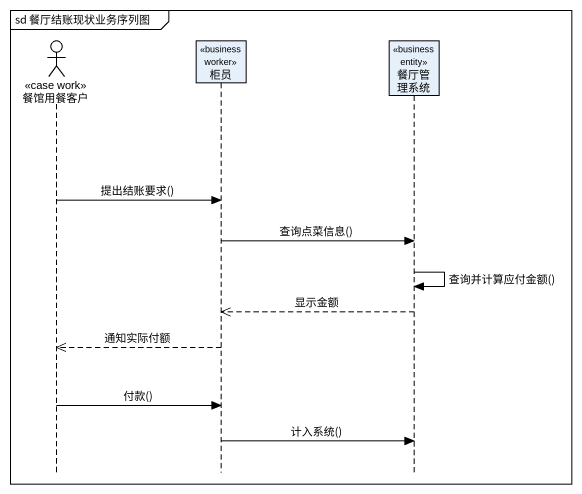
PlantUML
@startuml
mainframe sd 餐厅结账现状业务序列图
hide footbox
actor 餐馆用餐客户 <<case work>>
participant 柜员 <<business worker>>
participant 餐厅管理系统 <<business entity>>

餐馆用餐客户 -> 柜员 : 提出结账要求()
柜员 -> 餐厅管理系统 : 查询点菜信息()
餐厅管理系统 -> 餐厅管理系统 : 查询并计算应付金额()
餐厅管理系统 -->> 柜员 : 显示金额
柜员 -->> 餐馆用餐客户 : 通知实际付额
餐馆用餐客户 -> 柜员 : 付款()
柜员 -> 餐厅管理系统 : 计入系统()
@enduml
